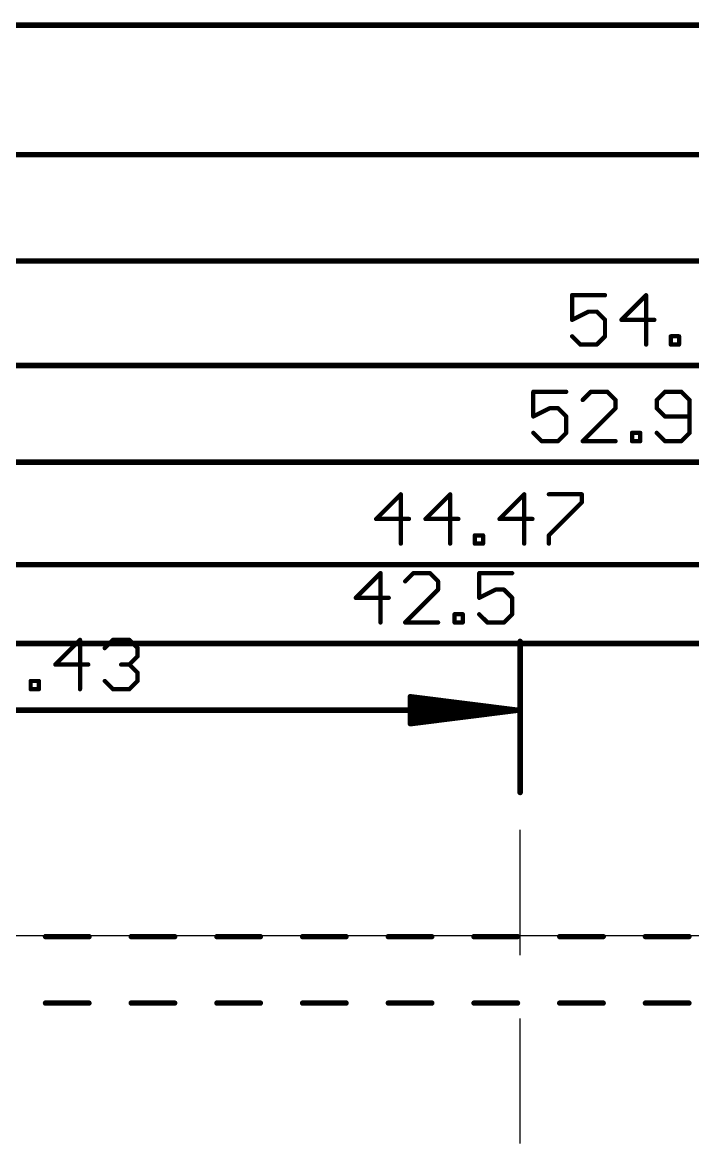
# Model space of a CAD drawing. Extents: x 85.1 to 160.2, y -5 to 84.1.
# Drawn here: x 101.81 to 117.68, y 53.09 to 79.67 of the extents above; entities that cross this region are included whole.
import ezdxf

# ---------------------------------------------------------------- set-up
doc = ezdxf.new("R2010")
doc.units = 0
doc.layers.add('20', color=7, linetype='CONTINUOUS')
doc.layers.add('48', color=253, linetype='CONTINUOUS')

msp = doc.modelspace()

# ---------------------------------------------------------------- linework, layer by layer
at = {"layer": '20'}
msp.add_line((132.67, 58.017), (99.67, 58.017), dxfattribs=at)
at = {"layer": '48'}
for p, q in [((113.596, 62.0312), (113.596, 65)), ((113.596, 57.5625), (113.596, 60.5312)), ((113.596, 53.0938), (113.596, 56.0625))]:
    msp.add_line(p, q, dxfattribs=at)
for points, const_width in [([(90.235, 79.61), (156.575, 79.61)], 0.13), ([(90.235, 76.54), (154.825, 76.54)], 0.13), ([(90.235, 74.02), (152.102, 74.02)], 0.13), ([(115.6065, 73.2077), (114.8269, 73.2077)], 0.1016), ([(114.8269, 73.2077), (114.8269, 72.623)], 0.1016), ([(116.5809, 73.2077), (115.9963, 72.623)], 0.1016), ([(116.5809, 72.0383), (116.5809, 73.2077)], 0.1016), ([(114.8269, 72.623), (115.2167, 72.8179)], 0.1016), ([(115.2167, 72.8179), (115.4116, 72.8179)], 0.1016), ([(115.4116, 72.8179), (115.6065, 72.623)], 0.1016), ([(115.6065, 72.623), (115.6065, 72.2332)], 0.1016), ([(115.9963, 72.623), (116.7758, 72.623)], 0.1016), ([(115.0218, 72.0383), (114.8269, 72.2332)], 0.1016), ([(115.4116, 72.0383), (115.0218, 72.0383)], 0.1016), ([(115.6065, 72.2332), (115.4116, 72.0383)], 0.1016), ([(117.1656, 72.0383), (117.1656, 72.2332)], 0.1016), ([(117.1656, 72.2332), (117.3605, 72.2332)], 0.1016), ([(117.3605, 72.0383), (117.1656, 72.0383)], 0.1016), ([(117.3605, 72.2332), (117.3605, 72.0383)], 0.1016), ([(90.235, 71.54), (144.869, 71.54)], 0.13), ([(114.6875, 70.9177), (113.9079, 70.9177)], 0.1016), ([(113.9079, 70.9177), (113.9079, 70.333)], 0.1016), ([(115.2721, 70.9177), (115.0773, 70.7228)], 0.1016), ([(115.6619, 70.9177), (115.2721, 70.9177)], 0.1016), ([(115.8568, 70.7228), (115.6619, 70.9177)], 0.1016), ([(115.8568, 70.5279), (115.8568, 70.7228)], 0.1016), ([(117.0262, 70.9177), (116.8313, 70.7228)], 0.1016), ([(116.8313, 70.7228), (116.8313, 70.5279)], 0.1016), ([(117.416, 70.9177), (117.0262, 70.9177)], 0.1016), ([(117.6109, 70.7228), (117.416, 70.9177)], 0.1016), ([(117.6109, 69.9432), (117.6109, 70.7228)], 0.1016), ([(113.9079, 70.333), (114.2977, 70.5279)], 0.1016), ([(114.2977, 70.5279), (114.4926, 70.5279)], 0.1016), ([(114.4926, 70.5279), (114.6875, 70.333)], 0.1016), ([(115.0773, 69.7483), (115.8568, 70.5279)], 0.1016), ([(116.8313, 70.5279), (117.0262, 70.333)], 0.1016), ([(114.6875, 70.333), (114.6875, 69.9432)], 0.1016), ([(117.0262, 70.333), (117.6109, 70.333)], 0.1016), ([(114.1028, 69.7483), (113.9079, 69.9432)], 0.1016), ([(114.6875, 69.9432), (114.4926, 69.7483)], 0.1016), ([(116.2466, 69.7483), (116.2466, 69.9432)], 0.1016), ([(116.2466, 69.9432), (116.4415, 69.9432)], 0.1016), ([(116.4415, 69.9432), (116.4415, 69.7483)], 0.1016), ([(116.8313, 69.9432), (117.0262, 69.7483)], 0.1016), ([(117.416, 69.7483), (117.6109, 69.9432)], 0.1016), ([(114.4926, 69.7483), (114.1028, 69.7483)], 0.1016), ([(115.8568, 69.7483), (115.0773, 69.7483)], 0.1016), ([(116.4415, 69.7483), (116.2466, 69.7483)], 0.1016), ([(117.0262, 69.7483), (117.416, 69.7483)], 0.1016), ([(90.235, 69.25), (143.031, 69.25)], 0.13), ([(110.7689, 68.4877), (110.1842, 67.903)], 0.1016), ([(110.7689, 67.3183), (110.7689, 68.4877)], 0.1016), ([(111.9383, 68.4877), (111.3536, 67.903)], 0.1016), ([(111.9383, 67.3183), (111.9383, 68.4877)], 0.1016), ([(113.6924, 68.4877), (113.1077, 67.903)], 0.1016), ([(113.6924, 67.3183), (113.6924, 68.4877)], 0.1016), ([(114.2771, 68.4877), (115.0567, 68.4877)], 0.1016), ([(115.0567, 68.2928), (114.2771, 67.5132)], 0.1016), ([(115.0567, 68.4877), (115.0567, 68.2928)], 0.1016), ([(110.1842, 67.903), (110.9638, 67.903)], 0.1016), ([(111.3536, 67.903), (112.1332, 67.903)], 0.1016), ([(113.1077, 67.903), (113.8873, 67.903)], 0.1016), ([(112.523, 67.3183), (112.523, 67.5132)], 0.1016), ([(112.523, 67.5132), (112.7179, 67.5132)], 0.1016), ([(112.7179, 67.5132), (112.7179, 67.3183)], 0.1016), ([(114.2771, 67.5132), (114.2771, 67.3183)], 0.1016), ([(112.7179, 67.3183), (112.523, 67.3183)], 0.1016), ([(90.235, 66.82), (134.575, 66.82)], 0.13), ([(110.2882, 66.6177), (109.7035, 66.033)], 0.1016), ([(110.2882, 65.4483), (110.2882, 66.6177)], 0.1016), ([(111.0678, 66.6177), (110.8729, 66.4228)], 0.1016), ([(111.4576, 66.6177), (111.0678, 66.6177)], 0.1016), ([(111.6525, 66.4228), (111.4576, 66.6177)], 0.1016), ([(111.6525, 66.2279), (111.6525, 66.4228)], 0.1016), ([(113.4066, 66.6177), (112.627, 66.6177)], 0.1016), ([(112.627, 66.6177), (112.627, 66.033)], 0.1016), ([(110.8729, 65.4483), (111.6525, 66.2279)], 0.1016), ([(112.627, 66.033), (113.0168, 66.2279)], 0.1016), ([(113.0168, 66.2279), (113.2117, 66.2279)], 0.1016), ([(113.2117, 66.2279), (113.4066, 66.033)], 0.1016), ([(109.7035, 66.033), (110.4831, 66.033)], 0.1016), ([(113.4066, 66.033), (113.4066, 65.6432)], 0.1016), ([(112.0423, 65.4483), (112.0423, 65.6432)], 0.1016), ([(112.0423, 65.6432), (112.2372, 65.6432)], 0.1016), ([(112.2372, 65.6432), (112.2372, 65.4483)], 0.1016), ([(112.8219, 65.4483), (112.627, 65.6432)], 0.1016), ([(113.4066, 65.6432), (113.2117, 65.4483)], 0.1016), ([(111.6525, 65.4483), (110.8729, 65.4483)], 0.1016), ([(112.2372, 65.4483), (112.0423, 65.4483)], 0.1016), ([(113.2117, 65.4483), (112.8219, 65.4483)], 0.1016), ([(90.235, 64.95), (132.605, 64.95)], 0.13), ([(103.1704, 65.0357), (102.5857, 64.451)], 0.1016), ([(103.1704, 63.8663), (103.1704, 65.0357)], 0.1016), ([(103.7551, 64.8408), (103.95, 65.0357)], 0.1016), ([(103.95, 65.0357), (104.3398, 65.0357)], 0.1016), ([(104.3398, 65.0357), (104.5346, 64.8408)], 0.1016), ([(104.5346, 64.8408), (104.5346, 64.6459)], 0.1016), ([(113.596, 65), (113.596, 61.418)], 0.13), ([(104.5346, 64.6459), (104.3398, 64.451)], 0.1016), ([(102.5857, 64.451), (103.3653, 64.451)], 0.1016), ([(104.3398, 64.451), (104.1449, 64.451)], 0.1016), ([(104.3398, 64.451), (104.5346, 64.2561)], 0.1016), ([(102.001, 63.8663), (102.001, 64.0612)], 0.1016), ([(102.001, 64.0612), (102.1959, 64.0612)], 0.1016), ([(102.1959, 64.0612), (102.1959, 63.8663)], 0.1016), ([(103.95, 63.8663), (103.7551, 64.0612)], 0.1016), ([(104.5346, 64.0612), (104.3398, 63.8663)], 0.1016), ([(104.5346, 64.2561), (104.5346, 64.0612)], 0.1016), ([(102.1959, 63.8663), (102.001, 63.8663)], 0.1016), ([(104.3398, 63.8663), (103.95, 63.8663)], 0.1016), ([(113.531, 63.368), (110.996, 63.6872)], 0.13), ([(110.996, 63.6872), (110.996, 63.0488)], 0.13), ([(113.531, 63.368), (110.996, 63.628)], 0.13), ([(113.531, 63.368), (110.996, 63.498)], 0.13), ([(90.235, 63.368), (113.531, 63.368)], 0.13), ([(110.996, 63.0488), (113.531, 63.368)], 0.13), ([(110.996, 63.238), (113.531, 63.368)], 0.13), ([(110.996, 63.108), (113.531, 63.368)], 0.13), ([(102.3518, 58), (103.3821, 58)], 0.127), ([(104.3821, 58), (105.4124, 58)], 0.127), ([(106.4124, 58), (107.4427, 58)], 0.127), ([(108.4427, 58), (109.473, 58)], 0.127), ([(110.473, 58), (111.5033, 58)], 0.127), ([(112.5033, 58), (113.5336, 58)], 0.127), ([(114.5336, 58), (115.5639, 58)], 0.127), ([(116.5639, 58), (117.5942, 58)], 0.127), ([(102.3518, 56.425), (103.3821, 56.425)], 0.127), ([(104.3821, 56.425), (105.4124, 56.425)], 0.127), ([(106.4124, 56.425), (107.4427, 56.425)], 0.127), ([(108.4427, 56.425), (109.473, 56.425)], 0.127), ([(110.473, 56.425), (111.5033, 56.425)], 0.127), ([(112.5033, 56.425), (113.5336, 56.425)], 0.127), ([(114.5336, 56.425), (115.5639, 56.425)], 0.127), ([(116.5639, 56.425), (117.5942, 56.425)], 0.127)]:
    msp.add_lwpolyline(points, dxfattribs=dict(at, const_width=const_width))
for points, const_width in [([(114.8269, 73.2331, 1), (114.8269, 73.1823)], 0.0508), ([(114.8523, 73.2077, 1), (114.8015, 73.2077)], 0.0508), ([(115.6065, 73.1823, 1), (115.6065, 73.2331)], 0.0508), ([(116.6063, 73.2077, 1), (116.5555, 73.2077)], 0.0508), ([(116.5989, 73.1897, 1), (116.563, 73.2257)], 0.0508), ([(115.2167, 72.8433, 1), (115.2167, 72.7925)], 0.0508), ([(115.228, 72.7952, 1), (115.2053, 72.8406)], 0.0508), ([(115.4295, 72.8359, 1), (115.3936, 72.7999)], 0.0508), ([(115.4116, 72.7925, 1), (115.4116, 72.8433)], 0.0508), ([(114.8155, 72.6457, 1), (114.8382, 72.6003)], 0.0508), ([(114.8015, 72.623, 1), (114.8523, 72.623)], 0.0508), ([(115.6319, 72.623, 1), (115.5811, 72.623)], 0.0508), ([(115.5885, 72.605, 1), (115.6244, 72.641)], 0.0508), ([(115.9783, 72.641, 1), (116.0142, 72.605)], 0.0508), ([(115.9963, 72.6484, 1), (115.9963, 72.5976)], 0.0508), ([(116.7758, 72.5976, 1), (116.7758, 72.6484)], 0.0508), ([(114.8448, 72.2512, 1), (114.8089, 72.2152)], 0.0508), ([(115.0218, 72.0637, 1), (115.0218, 72.0129)], 0.0508), ([(115.0038, 72.0203, 1), (115.0397, 72.0563)], 0.0508), ([(115.3936, 72.0563, 1), (115.4295, 72.0203)], 0.0508), ([(115.4116, 72.0129, 1), (115.4116, 72.0637)], 0.0508), ([(115.5811, 72.2332, 1), (115.6319, 72.2332)], 0.0508), ([(115.6244, 72.2152, 1), (115.5885, 72.2512)], 0.0508), ([(116.5555, 72.0383, 1), (116.6063, 72.0383)], 0.0508), ([(117.191, 72.2332, 1), (117.1402, 72.2332)], 0.0508), ([(117.1656, 72.2586, 1), (117.1656, 72.2078)], 0.0508), ([(117.1656, 72.0637, 1), (117.1656, 72.0129)], 0.0508), ([(117.1402, 72.0383, 1), (117.191, 72.0383)], 0.0508), ([(117.3859, 72.2332, 1), (117.3351, 72.2332)], 0.0508), ([(117.3351, 72.0383, 1), (117.3859, 72.0383)], 0.0508), ([(117.3605, 72.2078, 1), (117.3605, 72.2586)], 0.0508), ([(117.3605, 72.0129, 1), (117.3605, 72.0637)], 0.0508), ([(113.9079, 70.9431, 1), (113.9079, 70.8923)], 0.0508), ([(113.9333, 70.9177, 1), (113.8825, 70.9177)], 0.0508), ([(114.6875, 70.8923, 1), (114.6875, 70.9431)], 0.0508), ([(115.0593, 70.7408, 1), (115.0952, 70.7048)], 0.0508), ([(115.2721, 70.9431, 1), (115.2721, 70.8923)], 0.0508), ([(115.2901, 70.8997, 1), (115.2542, 70.9357)], 0.0508), ([(115.6799, 70.9357, 1), (115.644, 70.8997)], 0.0508), ([(115.6619, 70.8923, 1), (115.6619, 70.9431)], 0.0508), ([(115.8822, 70.7228, 1), (115.8314, 70.7228)], 0.0508), ([(115.8389, 70.7048, 1), (115.8748, 70.7408)], 0.0508), ([(116.8567, 70.7228, 1), (116.8059, 70.7228)], 0.0508), ([(116.8134, 70.7408, 1), (116.8493, 70.7048)], 0.0508), ([(117.0262, 70.9431, 1), (117.0262, 70.8923)], 0.0508), ([(117.0442, 70.8997, 1), (117.0083, 70.9357)], 0.0508), ([(117.434, 70.9357, 1), (117.3981, 70.8997)], 0.0508), ([(117.416, 70.8923, 1), (117.416, 70.9431)], 0.0508), ([(117.6363, 70.7228, 1), (117.5855, 70.7228)], 0.0508), ([(117.593, 70.7048, 1), (117.6289, 70.7408)], 0.0508), ([(114.2977, 70.5533, 1), (114.2977, 70.5025)], 0.0508), ([(114.309, 70.5052, 1), (114.2863, 70.5506)], 0.0508), ([(114.5105, 70.5459, 1), (114.4746, 70.5099)], 0.0508), ([(114.4926, 70.5025, 1), (114.4926, 70.5533)], 0.0508), ([(115.8314, 70.5279, 1), (115.8822, 70.5279)], 0.0508), ([(115.8748, 70.5099, 1), (115.8389, 70.5459)], 0.0508), ([(116.8493, 70.5459, 1), (116.8134, 70.5099)], 0.0508), ([(116.8059, 70.5279, 1), (116.8567, 70.5279)], 0.0508), ([(113.8965, 70.3557, 1), (113.9192, 70.3103)], 0.0508), ([(113.8825, 70.333, 1), (113.9333, 70.333)], 0.0508), ([(114.7129, 70.333, 1), (114.6621, 70.333)], 0.0508), ([(114.6695, 70.315, 1), (114.7054, 70.351)], 0.0508), ([(117.0262, 70.3584, 1), (117.0262, 70.3076)], 0.0508), ([(117.0083, 70.315, 1), (117.0442, 70.351)], 0.0508), ([(117.6109, 70.3076, 1), (117.6109, 70.3584)], 0.0508), ([(113.9258, 69.9612, 1), (113.8899, 69.9252)], 0.0508), ([(114.6621, 69.9432, 1), (114.7129, 69.9432)], 0.0508), ([(114.7054, 69.9252, 1), (114.6695, 69.9612)], 0.0508), ([(116.272, 69.9432, 1), (116.2212, 69.9432)], 0.0508), ([(116.2466, 69.9686, 1), (116.2466, 69.9178)], 0.0508), ([(116.4669, 69.9432, 1), (116.4161, 69.9432)], 0.0508), ([(116.4415, 69.9178, 1), (116.4415, 69.9686)], 0.0508), ([(116.8493, 69.9612, 1), (116.8134, 69.9252)], 0.0508), ([(117.5855, 69.9432, 1), (117.6363, 69.9432)], 0.0508), ([(117.6289, 69.9252, 1), (117.593, 69.9612)], 0.0508), ([(114.1028, 69.7737, 1), (114.1028, 69.7229)], 0.0508), ([(114.0848, 69.7303, 1), (114.1207, 69.7663)], 0.0508), ([(114.4746, 69.7663, 1), (114.5105, 69.7303)], 0.0508), ([(114.4926, 69.7229, 1), (114.4926, 69.7737)], 0.0508), ([(115.0593, 69.7663, 1), (115.0952, 69.7303)], 0.0508), ([(115.0773, 69.7737, 1), (115.0773, 69.7229)], 0.0508), ([(115.8568, 69.7229, 1), (115.8568, 69.7737)], 0.0508), ([(116.2466, 69.7737, 1), (116.2466, 69.7229)], 0.0508), ([(116.2212, 69.7483, 1), (116.272, 69.7483)], 0.0508), ([(116.4161, 69.7483, 1), (116.4669, 69.7483)], 0.0508), ([(116.4415, 69.7229, 1), (116.4415, 69.7737)], 0.0508), ([(117.0262, 69.7737, 1), (117.0262, 69.7229)], 0.0508), ([(117.0083, 69.7303, 1), (117.0442, 69.7663)], 0.0508), ([(117.3981, 69.7663, 1), (117.434, 69.7303)], 0.0508), ([(117.416, 69.7229, 1), (117.416, 69.7737)], 0.0508), ([(110.7943, 68.4877, 1), (110.7435, 68.4877)], 0.0508), ([(110.7868, 68.4697, 1), (110.7509, 68.5057)], 0.0508), ([(111.9637, 68.4877, 1), (111.9129, 68.4877)], 0.0508), ([(111.9562, 68.4697, 1), (111.9203, 68.5057)], 0.0508), ([(113.7178, 68.4877, 1), (113.667, 68.4877)], 0.0508), ([(113.7103, 68.4697, 1), (113.6744, 68.5057)], 0.0508), ([(114.2771, 68.5131, 1), (114.2771, 68.4623)], 0.0508), ([(115.0821, 68.4877, 1), (115.0312, 68.4877)], 0.0508), ([(115.0312, 68.2928, 1), (115.0821, 68.2928)], 0.0508), ([(115.0746, 68.2748, 1), (115.0387, 68.3108)], 0.0508), ([(115.0567, 68.4623, 1), (115.0567, 68.5131)], 0.0508), ([(110.1662, 67.921, 1), (110.2021, 67.885)], 0.0508), ([(110.1842, 67.9284, 1), (110.1842, 67.8776)], 0.0508), ([(110.9638, 67.8776, 1), (110.9638, 67.9284)], 0.0508), ([(111.3356, 67.921, 1), (111.3715, 67.885)], 0.0508), ([(111.3536, 67.9284, 1), (111.3536, 67.8776)], 0.0508), ([(112.1332, 67.8776, 1), (112.1332, 67.9284)], 0.0508), ([(113.0897, 67.921, 1), (113.1256, 67.885)], 0.0508), ([(113.1077, 67.9284, 1), (113.1077, 67.8776)], 0.0508), ([(113.8873, 67.8776, 1), (113.8873, 67.9284)], 0.0508), ([(112.5484, 67.5132, 1), (112.4976, 67.5132)], 0.0508), ([(112.523, 67.5386, 1), (112.523, 67.4878)], 0.0508), ([(112.7433, 67.5132, 1), (112.6925, 67.5132)], 0.0508), ([(112.7179, 67.4878, 1), (112.7179, 67.5386)], 0.0508), ([(114.2591, 67.5312, 1), (114.295, 67.4952)], 0.0508), ([(114.3025, 67.5132, 1), (114.2517, 67.5132)], 0.0508), ([(110.7435, 67.3183, 1), (110.7943, 67.3183)], 0.0508), ([(111.9129, 67.3183, 1), (111.9637, 67.3183)], 0.0508), ([(112.523, 67.3437, 1), (112.523, 67.2929)], 0.0508), ([(112.4976, 67.3183, 1), (112.5484, 67.3183)], 0.0508), ([(112.6925, 67.3183, 1), (112.7433, 67.3183)], 0.0508), ([(112.7179, 67.2929, 1), (112.7179, 67.3437)], 0.0508), ([(113.667, 67.3183, 1), (113.7178, 67.3183)], 0.0508), ([(114.2517, 67.3183, 1), (114.3025, 67.3183)], 0.0508), ([(110.3136, 66.6177, 1), (110.2628, 66.6177)], 0.0508), ([(110.3061, 66.5997, 1), (110.2702, 66.6357)], 0.0508), ([(110.8549, 66.4408, 1), (110.8908, 66.4048)], 0.0508), ([(111.0678, 66.6431, 1), (111.0678, 66.5923)], 0.0508), ([(111.0857, 66.5997, 1), (111.0498, 66.6357)], 0.0508), ([(111.4755, 66.6357, 1), (111.4396, 66.5997)], 0.0508), ([(111.4576, 66.5923, 1), (111.4576, 66.6431)], 0.0508), ([(111.6779, 66.4228, 1), (111.6271, 66.4228)], 0.0508), ([(111.6345, 66.4048, 1), (111.6704, 66.4408)], 0.0508), ([(112.627, 66.6431, 1), (112.627, 66.5923)], 0.0508), ([(112.6524, 66.6177, 1), (112.6016, 66.6177)], 0.0508), ([(113.4066, 66.5923, 1), (113.4066, 66.6431)], 0.0508), ([(111.6271, 66.2279, 1), (111.6779, 66.2279)], 0.0508), ([(111.6704, 66.2099, 1), (111.6345, 66.2459)], 0.0508), ([(113.0168, 66.2533, 1), (113.0168, 66.2025)], 0.0508), ([(113.0281, 66.2052, 1), (113.0054, 66.2506)], 0.0508), ([(113.2296, 66.2459, 1), (113.1937, 66.2099)], 0.0508), ([(113.2117, 66.2025, 1), (113.2117, 66.2533)], 0.0508), ([(109.6855, 66.051, 1), (109.7214, 66.015)], 0.0508), ([(109.7035, 66.0584, 1), (109.7035, 66.0076)], 0.0508), ([(110.4831, 66.0076, 1), (110.4831, 66.0584)], 0.0508), ([(112.6156, 66.0557, 1), (112.6383, 66.0103)], 0.0508), ([(112.6016, 66.033, 1), (112.6524, 66.033)], 0.0508), ([(113.432, 66.033, 1), (113.3812, 66.033)], 0.0508), ([(113.3886, 66.015, 1), (113.4245, 66.051)], 0.0508), ([(112.0677, 65.6432, 1), (112.0169, 65.6432)], 0.0508), ([(112.0423, 65.6686, 1), (112.0423, 65.6178)], 0.0508), ([(112.2626, 65.6432, 1), (112.2118, 65.6432)], 0.0508), ([(112.2372, 65.6178, 1), (112.2372, 65.6686)], 0.0508), ([(112.6449, 65.6612, 1), (112.609, 65.6252)], 0.0508), ([(113.3812, 65.6432, 1), (113.432, 65.6432)], 0.0508), ([(113.4245, 65.6252, 1), (113.3886, 65.6612)], 0.0508), ([(110.2628, 65.4483, 1), (110.3136, 65.4483)], 0.0508), ([(110.8549, 65.4663, 1), (110.8908, 65.4303)], 0.0508), ([(110.8729, 65.4737, 1), (110.8729, 65.4229)], 0.0508), ([(111.6525, 65.4229, 1), (111.6525, 65.4737)], 0.0508), ([(112.0423, 65.4737, 1), (112.0423, 65.4229)], 0.0508), ([(112.0169, 65.4483, 1), (112.0677, 65.4483)], 0.0508), ([(112.2118, 65.4483, 1), (112.2626, 65.4483)], 0.0508), ([(112.2372, 65.4229, 1), (112.2372, 65.4737)], 0.0508), ([(112.8219, 65.4737, 1), (112.8219, 65.4229)], 0.0508), ([(112.8039, 65.4303, 1), (112.8398, 65.4663)], 0.0508), ([(113.1937, 65.4663, 1), (113.2296, 65.4303)], 0.0508), ([(113.2117, 65.4229, 1), (113.2117, 65.4737)], 0.0508), ([(103.1958, 65.0357, 1), (103.145, 65.0357)], 0.0508), ([(103.1883, 65.0177, 1), (103.1524, 65.0537)], 0.0508), ([(103.7371, 64.8588, 1), (103.773, 64.8228)], 0.0508), ([(103.95, 65.0611, 1), (103.95, 65.0103)], 0.0508), ([(103.9679, 65.0177, 1), (103.932, 65.0537)], 0.0508), ([(104.3577, 65.0537, 1), (104.3218, 65.0177)], 0.0508), ([(104.3398, 65.0103, 1), (104.3398, 65.0611)], 0.0508), ([(104.5601, 64.8408, 1), (104.5092, 64.8408)], 0.0508), ([(104.5167, 64.8228, 1), (104.5526, 64.8588)], 0.0508), ([(113.6285, 65, 1), (113.5635, 65)], 0.065), ([(104.5092, 64.6459, 1), (104.5601, 64.6459)], 0.0508), ([(104.5526, 64.6279, 1), (104.5167, 64.6639)], 0.0508), ([(102.5677, 64.469, 1), (102.6036, 64.433)], 0.0508), ([(102.5857, 64.4764, 1), (102.5857, 64.4256)], 0.0508), ([(103.3653, 64.4256, 1), (103.3653, 64.4764)], 0.0508), ([(104.1449, 64.4764, 1), (104.1449, 64.4256)], 0.0508), ([(104.3577, 64.469, 1), (104.3218, 64.433)], 0.0508), ([(104.3218, 64.469, 1), (104.3577, 64.433)], 0.0508), ([(104.3398, 64.4256, 1), (104.3398, 64.4764)], 0.0508), ([(102.0264, 64.0612, 1), (101.9756, 64.0612)], 0.0508), ([(102.001, 64.0866, 1), (102.001, 64.0358)], 0.0508), ([(102.2213, 64.0612, 1), (102.1705, 64.0612)], 0.0508), ([(102.1959, 64.0358, 1), (102.1959, 64.0866)], 0.0508), ([(103.773, 64.0792, 1), (103.7371, 64.0432)], 0.0508), ([(104.5601, 64.2561, 1), (104.5092, 64.2561)], 0.0508), ([(104.5092, 64.0612, 1), (104.5601, 64.0612)], 0.0508), ([(104.5167, 64.2381, 1), (104.5526, 64.2741)], 0.0508), ([(104.5526, 64.0432, 1), (104.5167, 64.0792)], 0.0508), ([(102.001, 63.8917, 1), (102.001, 63.8409)], 0.0508), ([(101.9756, 63.8663, 1), (102.0264, 63.8663)], 0.0508), ([(102.1705, 63.8663, 1), (102.2213, 63.8663)], 0.0508), ([(102.1959, 63.8409, 1), (102.1959, 63.8917)], 0.0508), ([(103.145, 63.8663, 1), (103.1958, 63.8663)], 0.0508), ([(103.95, 63.8917, 1), (103.95, 63.8409)], 0.0508), ([(103.932, 63.8483, 1), (103.9679, 63.8843)], 0.0508), ([(104.3218, 63.8843, 1), (104.3577, 63.8483)], 0.0508), ([(104.3398, 63.8409, 1), (104.3398, 63.8917)], 0.0508), ([(111.0001, 63.7195, 1), (110.9919, 63.655)], 0.065), ([(111.0285, 63.6872, 1), (110.9635, 63.6872)], 0.065), ([(110.9993, 63.6603, 1), (110.9927, 63.5957)], 0.065), ([(110.9977, 63.5305, 1), (110.9943, 63.4655)], 0.065), ([(110.9943, 63.2705, 1), (110.9977, 63.2055)], 0.065), ([(113.5351, 63.3358, 1), (113.5269, 63.4002)], 0.065), ([(113.5269, 63.3358, 1), (113.5351, 63.4002)], 0.065), ([(113.5343, 63.3357, 1), (113.5277, 63.4003)], 0.065), ([(113.5277, 63.3357, 1), (113.5343, 63.4003)], 0.065), ([(113.5293, 63.3355, 1), (113.5327, 63.4005)], 0.065), ([(113.5327, 63.3355, 1), (113.5293, 63.4005)], 0.065), ([(113.531, 63.3355, 1), (113.531, 63.4005)], 0.065), ([(110.9927, 63.1403, 1), (110.9993, 63.0757)], 0.065), ([(110.9919, 63.081, 1), (111.0001, 63.0165)], 0.065), ([(110.9635, 63.0488, 1), (111.0285, 63.0488)], 0.065), ([(113.5635, 61.418, 1), (113.6285, 61.418)], 0.065), ([(102.3518, 58.0318, 1), (102.3518, 57.9682)], 0.0635), ([(103.3821, 57.9682, 1), (103.3821, 58.0318)], 0.0635), ([(104.3821, 58.0318, 1), (104.3821, 57.9682)], 0.0635), ([(105.4124, 57.9682, 1), (105.4124, 58.0318)], 0.0635), ([(106.4124, 58.0318, 1), (106.4124, 57.9682)], 0.0635), ([(107.4427, 57.9682, 1), (107.4427, 58.0318)], 0.0635), ([(108.4427, 58.0318, 1), (108.4427, 57.9682)], 0.0635), ([(109.473, 57.9682, 1), (109.473, 58.0318)], 0.0635), ([(110.473, 58.0318, 1), (110.473, 57.9682)], 0.0635), ([(111.5033, 57.9682, 1), (111.5033, 58.0318)], 0.0635), ([(112.5033, 58.0318, 1), (112.5033, 57.9682)], 0.0635), ([(113.5336, 57.9682, 1), (113.5336, 58.0318)], 0.0635), ([(114.5336, 58.0318, 1), (114.5336, 57.9682)], 0.0635), ([(115.5639, 57.9682, 1), (115.5639, 58.0318)], 0.0635), ([(116.5639, 58.0318, 1), (116.5639, 57.9682)], 0.0635), ([(117.5942, 57.9682, 1), (117.5942, 58.0318)], 0.0635), ([(102.3518, 56.4568, 1), (102.3518, 56.3933)], 0.0635), ([(103.3821, 56.3933, 1), (103.3821, 56.4568)], 0.0635), ([(104.3821, 56.4568, 1), (104.3821, 56.3933)], 0.0635), ([(105.4124, 56.3933, 1), (105.4124, 56.4568)], 0.0635), ([(106.4124, 56.4568, 1), (106.4124, 56.3933)], 0.0635), ([(107.4427, 56.3933, 1), (107.4427, 56.4568)], 0.0635), ([(108.4427, 56.4568, 1), (108.4427, 56.3933)], 0.0635), ([(109.473, 56.3933, 1), (109.473, 56.4568)], 0.0635), ([(110.473, 56.4568, 1), (110.473, 56.3933)], 0.0635), ([(111.5033, 56.3933, 1), (111.5033, 56.4568)], 0.0635), ([(112.5033, 56.4568, 1), (112.5033, 56.3933)], 0.0635), ([(113.5336, 56.3933, 1), (113.5336, 56.4568)], 0.0635), ([(114.5336, 56.4568, 1), (114.5336, 56.3933)], 0.0635), ([(115.5639, 56.3933, 1), (115.5639, 56.4568)], 0.0635), ([(116.5639, 56.4568, 1), (116.5639, 56.3933)], 0.0635), ([(117.5942, 56.3933, 1), (117.5942, 56.4568)], 0.0635)]:
    msp.add_lwpolyline(points, format="xyb", dxfattribs=dict(at, const_width=const_width))

doc.saveas('drawing.dxf')
